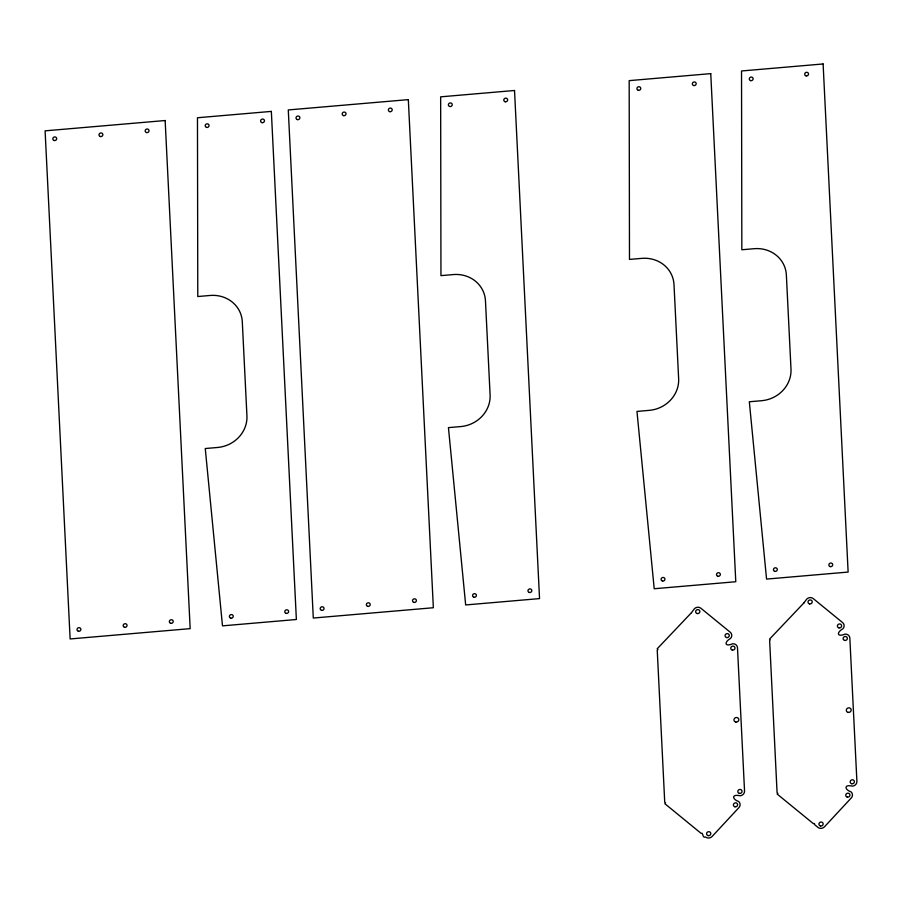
<?xml version="1.0" encoding="UTF-8"?>
<svg xmlns="http://www.w3.org/2000/svg" width="902" height="902" viewBox="0 0 902 902"><rect width="100%" height="100%" fill="white"/><g stroke="black" fill="none" stroke-linecap="round" stroke-linejoin="round"><path stroke-width="1.35" d="M691.484 612.661L657.163 648.82L657.975 649.451L657.242 650.263L664.729 802.261L665.529 802.893L664.853 803.705L701.034 833.301C703.357 831.745 702.23 838.871 705.589 837.022A4.657 4.33 -18.8 0 0 712.118 836.47L738.907 807.617A4.657 4.33 -18.8 0 0 738.614 801.472C732.142 799.42 731.342 793.681 740.136 795.778A4.657 4.33 -18.8 0 0 744.545 791.043L737.486 647.726A4.657 4.33 -18.8 0 0 732.649 643.78C724.656 647.286 723.923 642.1 730.575 638.39A4.657 4.33 -18.8 0 0 730.27 632.257L700.877 608.241A4.657 4.33 -18.8 0 0 694.348 608.805L691.484 612.661M803.84 602.998L769.519 639.157L770.319 639.789L769.643 640.6L777.073 792.61L777.885 793.286L777.152 794.053L813.378 823.65L814.495 823.571L814.517 824.575L817.934 827.371A4.657 4.33 -18.8 0 0 824.473 826.807L851.262 797.966A4.657 4.33 -18.8 0 0 850.958 791.821C844.565 789.724 843.652 784.052 852.491 786.127A4.657 4.33 -18.8 0 0 856.9 781.38L849.842 638.075A4.657 4.33 -18.8 0 0 845.005 634.129C837.045 637.455 836.222 632.55 842.93 628.739A4.657 4.33 -18.8 0 0 842.626 622.594L813.232 598.578A4.657 4.33 -18.8 0 0 806.692 599.142L803.84 602.998M165.145 120.53L45.1 130.846L70.13 638.954L190.175 628.638L165.145 120.53M271.344 111.397L197.47 117.756L197.775 296.532L210.087 295.473A31.04 28.841 -18.8 0 1 242.3 321.777L246.934 415.878A31.04 28.841 -18.8 0 1 217.574 447.471L205.261 448.531L222.49 625.853L296.375 619.505L271.344 111.397M408.324 99.626L288.279 109.943L313.298 618.05L433.355 607.734L408.324 99.626M514.523 90.493L440.65 96.841L440.954 275.629L453.266 274.569A31.04 28.841 -18.8 0 1 485.468 300.873L490.102 394.975A31.04 28.841 -18.8 0 1 460.753 426.567L448.441 427.627L465.669 604.949L539.543 598.601L514.523 90.493M710.753 73.626L629.179 80.639L629.483 259.415L641.796 258.367A31.04 28.841 -18.8 0 1 674.008 284.671L678.642 378.761A31.04 28.841 -18.8 0 1 649.282 410.354L636.97 411.413L654.209 588.747L735.784 581.734L710.753 73.626M823.109 63.963L741.534 70.976L741.839 249.764L754.151 248.704A31.04 28.841 -18.8 0 1 786.364 275.009L790.998 369.098A31.04 28.841 -18.8 0 1 761.638 400.702L749.325 401.762L766.565 579.084L848.128 572.071L823.109 63.963M297.435 119.616A1.939 1.804 -18.8 0 0 299.802 117.294A1.939 1.804 -18.8 0 0 296.578 116.606A1.939 1.804 -18.8 0 0 297.435 119.616M389.777 111.668A1.939 1.804 -18.8 0 0 392.144 109.356A1.939 1.804 -18.8 0 0 388.92 108.668A1.939 1.804 -18.8 0 0 389.777 111.668M449.805 106.515A1.939 1.804 -18.8 0 0 452.173 104.192A1.939 1.804 -18.8 0 0 448.948 103.516A1.939 1.804 -18.8 0 0 449.805 106.515M505.21 101.746A1.939 1.804 -18.8 0 0 507.578 99.423A1.939 1.804 -18.8 0 0 504.353 98.746A1.939 1.804 -18.8 0 0 505.21 101.746M343.606 115.636A1.939 1.804 -18.8 0 0 345.973 113.325A1.939 1.804 -18.8 0 0 342.749 112.637A1.939 1.804 -18.8 0 0 343.606 115.636M367.779 606.381A1.939 1.804 -18.8 0 0 370.136 604.058A1.939 1.804 -18.8 0 0 366.922 603.37A1.939 1.804 -18.8 0 0 367.779 606.381M529.384 592.479A1.939 1.804 -18.8 0 0 531.74 590.167A1.939 1.804 -18.8 0 0 528.527 589.48A1.939 1.804 -18.8 0 0 529.384 592.479M473.978 597.248A1.939 1.804 -18.8 0 0 476.335 594.925A1.939 1.804 -18.8 0 0 473.122 594.249A1.939 1.804 -18.8 0 0 473.978 597.248M413.95 602.412A1.939 1.804 -18.8 0 0 416.318 600.089A1.939 1.804 -18.8 0 0 413.093 599.402A1.939 1.804 -18.8 0 0 413.95 602.412M321.608 610.35A1.939 1.804 -18.8 0 0 323.965 608.027A1.939 1.804 -18.8 0 0 320.751 607.339A1.939 1.804 -18.8 0 0 321.608 610.35M54.267 140.52A1.939 1.804 -18.8 0 0 56.623 138.198A1.939 1.804 -18.8 0 0 53.398 137.51A1.939 1.804 -18.8 0 0 54.267 140.52M146.609 132.583A1.939 1.804 -18.8 0 0 148.965 130.26A1.939 1.804 -18.8 0 0 145.752 129.572A1.939 1.804 -18.8 0 0 146.609 132.583M206.626 127.419A1.939 1.804 -18.8 0 0 208.993 125.096A1.939 1.804 -18.8 0 0 205.769 124.42A1.939 1.804 -18.8 0 0 206.626 127.419M262.042 122.649A1.939 1.804 -18.8 0 0 264.399 120.338A1.939 1.804 -18.8 0 0 261.174 119.65A1.939 1.804 -18.8 0 0 262.042 122.649M100.438 136.552A1.939 1.804 -18.8 0 0 102.794 134.229A1.939 1.804 -18.8 0 0 99.57 133.541A1.939 1.804 -18.8 0 0 100.438 136.552M124.6 627.285A1.939 1.804 -18.8 0 0 126.968 624.962A1.939 1.804 -18.8 0 0 123.743 624.285A1.939 1.804 -18.8 0 0 124.6 627.285M286.205 613.394A1.939 1.804 -18.8 0 0 288.572 611.071A1.939 1.804 -18.8 0 0 285.348 610.383A1.939 1.804 -18.8 0 0 286.205 613.394M230.799 618.152A1.939 1.804 -18.8 0 0 233.167 615.829A1.939 1.804 -18.8 0 0 229.942 615.153A1.939 1.804 -18.8 0 0 230.799 618.152M170.771 623.316A1.939 1.804 -18.8 0 0 173.139 620.993A1.939 1.804 -18.8 0 0 169.914 620.305A1.939 1.804 -18.8 0 0 170.771 623.316M78.429 631.253A1.939 1.804 -18.8 0 0 80.797 628.931A1.939 1.804 -18.8 0 0 77.572 628.254A1.939 1.804 -18.8 0 0 78.429 631.253M830.28 566.614A1.939 1.804 -18.8 0 0 832.636 564.291A1.939 1.804 -18.8 0 0 829.412 563.615A1.939 1.804 -18.8 0 0 830.28 566.614M806.106 75.881A1.939 1.804 -18.8 0 0 808.463 73.558A1.939 1.804 -18.8 0 0 805.249 72.882A1.939 1.804 -18.8 0 0 806.106 75.881M774.863 571.383A1.939 1.804 -18.8 0 0 777.231 569.061A1.939 1.804 -18.8 0 0 774.006 568.373A1.939 1.804 -18.8 0 0 774.863 571.383M750.701 80.639A1.939 1.804 -18.8 0 0 753.057 78.327A1.939 1.804 -18.8 0 0 749.844 77.64A1.939 1.804 -18.8 0 0 750.701 80.639M809.568 603.889A2.131 1.984 -18.8 0 0 812.161 601.33A2.131 1.984 -18.8 0 0 808.62 600.585A2.131 1.984 -18.8 0 0 809.568 603.889M838.961 627.893A2.131 1.984 -18.8 0 0 841.566 625.345A2.131 1.984 -18.8 0 0 838.014 624.601A2.131 1.984 -18.8 0 0 838.961 627.893M844.667 640.42A2.131 1.984 -18.8 0 0 847.271 637.861A2.131 1.984 -18.8 0 0 843.731 637.116A2.131 1.984 -18.8 0 0 844.667 640.42M848.207 712.388A2.458 2.278 -18.8 0 0 851.082 709.355A2.458 2.278 -18.8 0 0 846.967 708.634A2.458 2.278 -18.8 0 0 848.207 712.388M851.725 783.725A2.131 1.984 -18.8 0 0 854.329 781.177A2.131 1.984 -18.8 0 0 850.789 780.433A2.131 1.984 -18.8 0 0 851.725 783.725M847.294 797.12A2.131 1.984 -18.8 0 0 849.898 794.572A2.131 1.984 -18.8 0 0 846.358 793.816A2.131 1.984 -18.8 0 0 847.294 797.12M820.504 825.961A2.131 1.984 -18.8 0 0 823.098 823.413A2.131 1.984 -18.8 0 0 819.557 822.669A2.131 1.984 -18.8 0 0 820.504 825.961M717.924 576.277A1.939 1.804 -18.8 0 0 720.281 573.954A1.939 1.804 -18.8 0 0 717.067 573.277A1.939 1.804 -18.8 0 0 717.924 576.277M693.751 85.543A1.939 1.804 -18.8 0 0 696.118 83.221A1.939 1.804 -18.8 0 0 692.894 82.533A1.939 1.804 -18.8 0 0 693.751 85.543M662.519 581.035A1.939 1.804 -18.8 0 0 664.875 578.723A1.939 1.804 -18.8 0 0 661.651 578.035A1.939 1.804 -18.8 0 0 662.519 581.035M638.345 90.301A1.939 1.804 -18.8 0 0 640.702 87.979A1.939 1.804 -18.8 0 0 637.488 87.302A1.939 1.804 -18.8 0 0 638.345 90.301M697.212 613.54A2.131 1.984 -18.8 0 0 699.805 610.992A2.131 1.984 -18.8 0 0 696.265 610.237A2.131 1.984 -18.8 0 0 697.212 613.54M726.606 637.556A2.131 1.984 -18.8 0 0 729.211 635.008A2.131 1.984 -18.8 0 0 725.67 634.253A2.131 1.984 -18.8 0 0 726.606 637.556M732.323 650.083A2.131 1.984 -18.8 0 0 734.916 647.523A2.131 1.984 -18.8 0 0 731.375 646.779A2.131 1.984 -18.8 0 0 732.323 650.083M735.852 722.04A2.458 2.278 -18.8 0 0 738.727 719.007A2.458 2.278 -18.8 0 0 734.611 718.296A2.458 2.278 -18.8 0 0 735.852 722.04M739.381 793.388A2.131 1.984 -18.8 0 0 741.974 790.84A2.131 1.984 -18.8 0 0 738.434 790.084A2.131 1.984 -18.8 0 0 739.381 793.388M734.95 806.783A2.131 1.984 -18.8 0 0 737.543 804.223A2.131 1.984 -18.8 0 0 734.002 803.479A2.131 1.984 -18.8 0 0 734.95 806.783M708.149 835.624A2.131 1.984 -18.8 0 0 710.742 833.076A2.131 1.984 -18.8 0 0 707.202 832.321A2.131 1.984 -18.8 0 0 708.149 835.624"/></g></svg>
